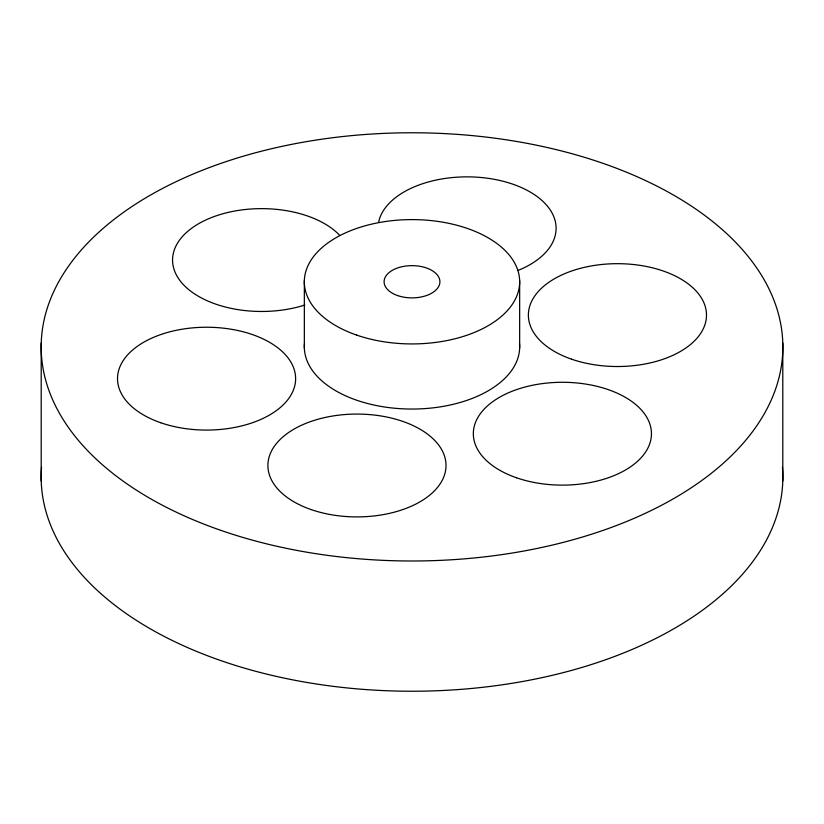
<?xml version="1.0" encoding="UTF-8"?>
<svg xmlns="http://www.w3.org/2000/svg" width="824" height="824" viewBox="0 0 824 824"><rect width="100%" height="100%" fill="white"/><g stroke="black" fill="none" stroke-linecap="round" stroke-linejoin="round"><path stroke-width="1.24" d="M782.8 343.144L782.8 480.856M519.656 280.675L519.656 347.965M304.344 280.675L304.344 347.965M41.2 343.144L41.2 480.856M519.522 343.629A107.666 62.161 0 0 1 412 409.044A107.666 62.161 0 0 1 304.478 343.629M304.787 305.024A89.054 51.418 0 0 1 183.721 284.98A89.054 51.418 0 0 1 218.442 215.085A89.054 51.418 0 0 1 339.509 235.128M782.45 467.157A370.852 214.116 0 0 1 412 691.233A370.852 214.116 0 0 1 41.55 467.157M378.649 222.006A89.054 51.418 0 0 1 512.909 184.205A89.054 51.418 0 0 1 518.131 270.396M356.545 335.049A107.666 62.161 0 0 0 519.656 282.848A107.666 62.161 0 0 0 359.8 227.393A107.666 62.161 0 0 0 356.545 335.049M220.997 530.409A370.852 214.116 0 0 0 782.8 350.622A370.852 214.116 0 0 0 232.203 159.619A370.852 214.116 0 0 0 220.997 530.409M516.514 477.776A89.054 51.418 0 0 0 651.434 434.598A89.054 51.418 0 0 0 519.213 388.732A89.054 51.418 0 0 0 516.514 477.776M311.091 509.562A89.054 51.418 0 0 0 446 466.384A89.054 51.418 0 0 0 313.779 420.518A89.054 51.418 0 0 0 311.091 509.562M397.621 295.579A27.913 16.12 0 0 0 439.913 282.045A27.913 16.12 0 0 0 398.466 267.666A27.913 16.12 0 0 0 397.621 295.579M160.701 422.733A89.054 51.418 0 0 0 295.61 379.555A89.054 51.418 0 0 0 163.389 333.689A89.054 51.418 0 0 0 160.701 422.733M571.557 359.171A89.054 51.418 0 0 0 706.477 315.994A89.054 51.418 0 0 0 574.256 270.128A89.054 51.418 0 0 0 571.557 359.171"/></g></svg>
